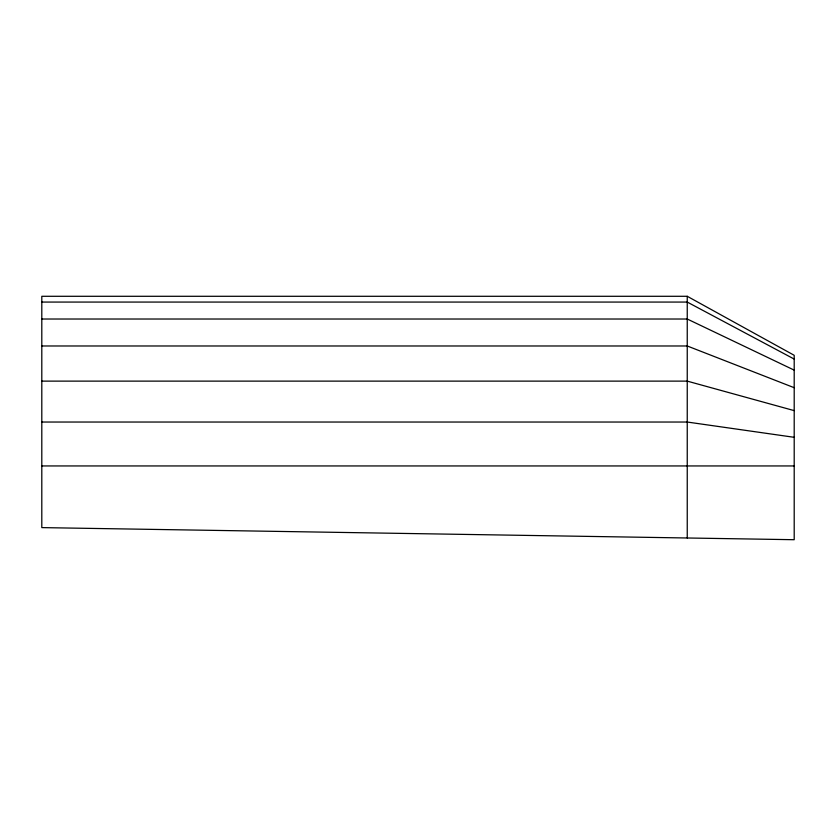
<?xml version="1.0" encoding="UTF-8"?>
<svg xmlns="http://www.w3.org/2000/svg" width="836" height="836" viewBox="0 0 836 836"><rect width="100%" height="100%" fill="white"/><g stroke="black" fill="none" stroke-linecap="round" stroke-linejoin="round"><path stroke-width="1.25" d="M687.244 296.289L41.8 296.289L41.8 527.61L794.2 539.711L794.2 355.3L687.244 296.289L687.244 537.987M41.8 302.068L687.244 302.068L794.2 359.072M41.8 319.018L687.244 319.018L794.2 370.129M41.8 345.979L687.244 345.979L794.2 387.705M41.8 381.122L687.244 381.122L794.2 410.622M41.8 422.034L687.244 422.034L794.2 437.312M41.8 465.945L794.2 465.945"/></g></svg>
